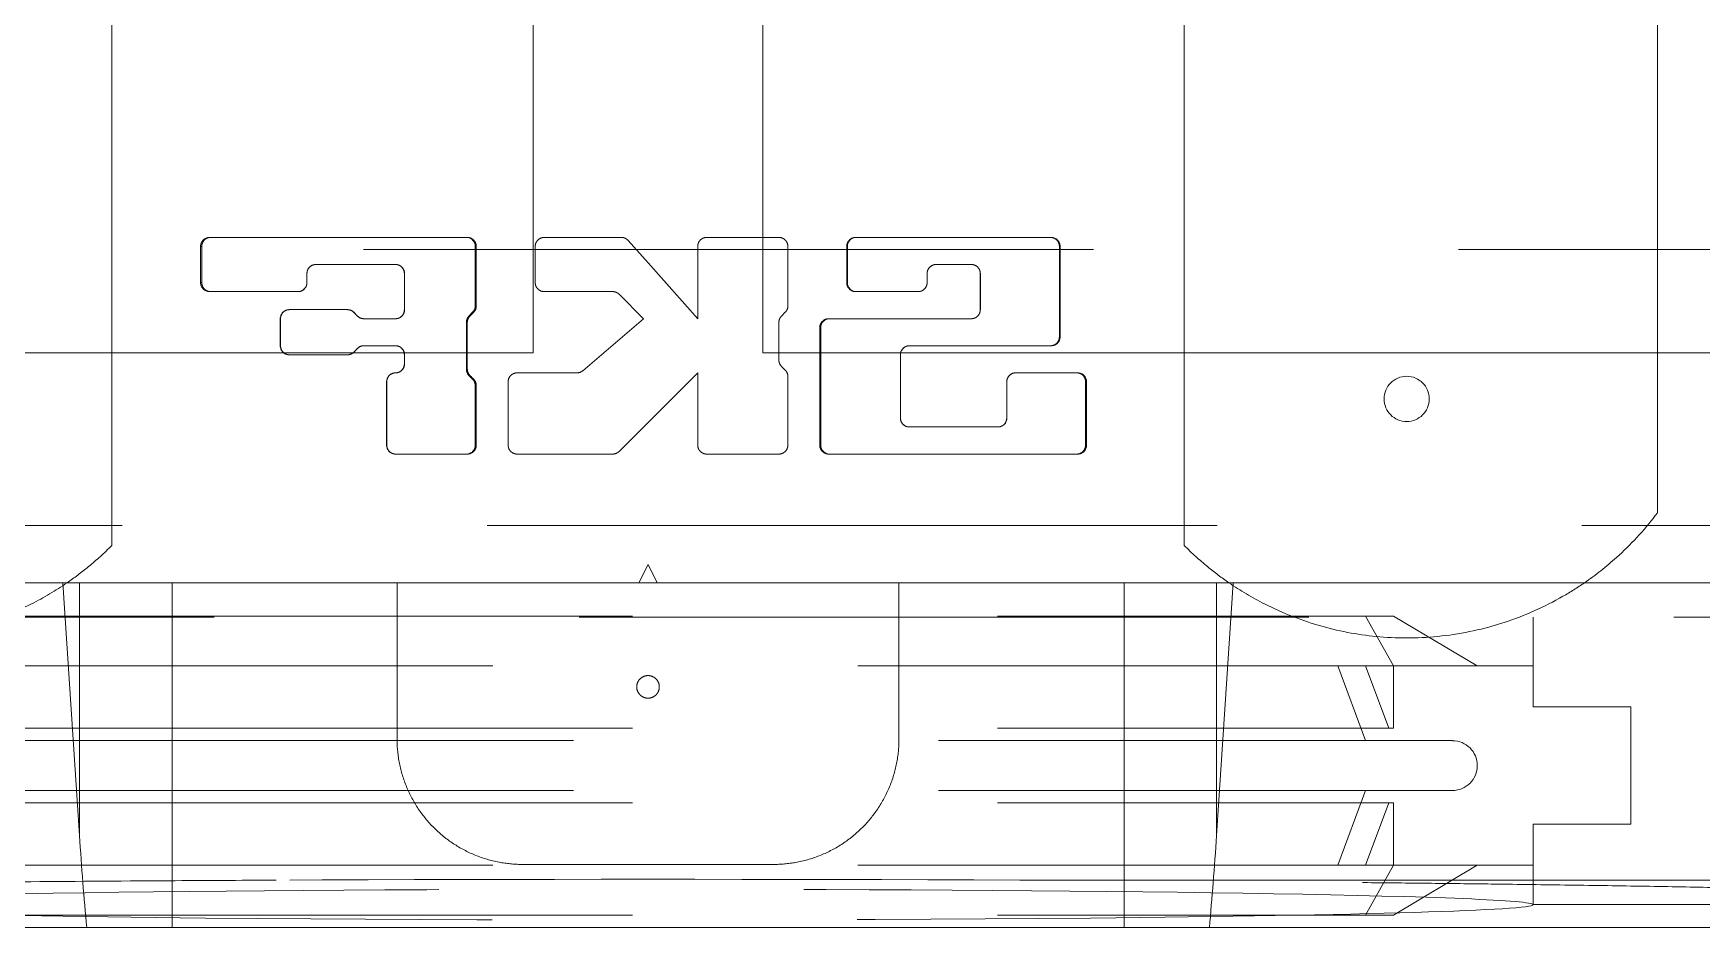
# Model space of a CAD drawing. Header units: millimetres. Extents: x -654804 to -654016, y 0 to 722.
# Drawn here: x -654501.7 to -654429.1, y 611.8 to 650.7 of the extents above; entities that cross this region are included whole.
import ezdxf

# ---------------------------------------------------------------- set-up
doc = ezdxf.new("R2010")
doc.units = ezdxf.units.MM
doc.linetypes.add('HIDDEN', pattern=[9.525, 6.35, -3.175])
for name, color, linetype, lineweight in [('Estreito visível (ISO)', 7, 'Continuous', 9), ('OCULTO', 3, 'HIDDEN', 5), ('Visível (ISO)', 7, 'Continuous', 9)]:
    doc.layers.add(name, color=color, linetype=linetype, lineweight=lineweight)

msp = doc.modelspace()

# ---------------------------------------------------------------- linework, layer by layer
at = {"layer": 'Estreito visível (ISO)'}
for p, q in [((-654499.705, 615.766), (-654499.705, 626.753)), ((-654495.68, 611.753), (-654495.68, 626.753)), ((-654454.269, 611.753), (-654454.269, 626.753)), ((-654450.244, 615.766), (-654450.244, 626.753))]:
    msp.add_line(p, q, dxfattribs=at)
at = {"layer": 'OCULTO', "ltscale": 5}
for p, q in [((-654498.298, 628.377), (-654498.298, 705.129)), ((-654451.651, 705.129), (-654451.651, 628.377)), ((-654431.058, 629.812), (-654431.058, 703.695)), ((-654494.054, 641.776), (-654494.007, 641.776)), ((-654488.272, 641.776), (-654494.007, 641.776)), ((-654482.835, 641.776), (-654488.272, 641.776)), ((-654476.132, 641.776), (-654479.489, 641.776)), ((-654474.975, 640.672), (-654475.839, 641.644)), ((-654469.282, 641.776), (-654472.423, 641.776)), ((-654461.677, 641.776), (-654465.942, 641.776)), ((-654457.462, 641.776), (-654461.677, 641.776)), ((-654457.437, 641.776), (-654457.462, 641.776)), ((-654534.975, 641.253), (-654414.975, 641.253)), ((-654494.439, 641.383), (-654494.386, 641.383)), ((-654494.439, 641.383), (-654494.439, 639.813)), ((-654494.386, 641.383), (-654494.386, 639.813)), ((-654482.491, 641.383), (-654482.444, 641.383)), ((-654482.491, 638.798), (-654482.491, 641.383)), ((-654482.444, 638.798), (-654482.444, 641.383)), ((-654479.882, 641.383), (-654479.882, 639.813)), ((-654472.815, 641.383), (-654472.815, 638.242)), ((-654468.889, 638.798), (-654468.889, 641.383)), ((-654466.332, 641.383), (-654466.332, 639.813)), ((-654466.302, 641.383), (-654466.332, 641.383)), ((-654466.302, 639.813), (-654466.302, 641.383)), ((-654457.051, 641.383), (-654457.082, 641.383)), ((-654457.082, 637.457), (-654457.082, 641.383)), ((-654457.051, 641.383), (-654457.051, 637.457)), ((-654489.814, 640.205), (-654489.811, 640.205)), ((-654489.814, 639.813), (-654489.814, 640.205)), ((-654489.811, 639.813), (-654489.811, 640.205)), ((-654489.429, 640.598), (-654489.427, 640.598)), ((-654489.427, 640.598), (-654488.272, 640.598)), ((-654488.272, 640.598), (-654485.952, 640.598)), ((-654485.574, 640.205), (-654485.564, 640.205)), ((-654485.574, 640.205), (-654485.574, 638.635)), ((-654485.564, 640.205), (-654485.564, 638.635)), ((-654472.815, 638.242), (-654474.975, 640.672)), ((-654462.833, 640.205), (-654462.835, 640.205)), ((-654462.835, 639.813), (-654462.835, 640.205)), ((-654462.833, 640.205), (-654462.833, 639.813)), ((-654462.448, 640.598), (-654461.677, 640.598)), ((-654461.677, 640.598), (-654460.907, 640.598)), ((-654460.906, 640.598), (-654460.907, 640.598)), ((-654460.522, 640.205), (-654460.522, 638.635)), ((-654460.52, 640.205), (-654460.522, 640.205)), ((-654460.52, 638.635), (-654460.52, 640.205)), ((-654494.439, 639.813), (-654494.386, 639.813)), ((-654494.054, 639.42), (-654494.007, 639.42)), ((-654494.007, 639.42), (-654490.194, 639.42)), ((-654489.814, 639.813), (-654489.811, 639.813)), ((-654479.489, 639.42), (-654476.511, 639.42)), ((-654476.234, 639.305), (-654475.171, 638.242)), ((-654466.302, 639.813), (-654466.332, 639.813)), ((-654465.942, 639.42), (-654463.222, 639.42)), ((-654463.219, 639.42), (-654463.222, 639.42)), ((-654462.833, 639.813), (-654462.835, 639.813)), ((-654490.585, 638.635), (-654490.578, 638.635)), ((-654488.272, 638.635), (-654490.578, 638.635)), ((-654488.047, 638.635), (-654488.272, 638.635)), ((-654485.574, 638.635), (-654485.564, 638.635)), ((-654482.491, 638.798), (-654482.444, 638.798)), ((-654460.52, 638.635), (-654460.522, 638.635)), ((-654490.97, 638.242), (-654490.96, 638.242)), ((-654490.97, 638.242), (-654490.97, 637.065)), ((-654490.96, 638.242), (-654490.96, 637.065)), ((-654487.774, 638.52), (-654487.774, 638.52)), ((-654487.614, 638.357), (-654487.774, 638.52)), ((-654487.614, 638.357), (-654487.614, 638.357)), ((-654487.342, 638.242), (-654487.341, 638.242)), ((-654485.952, 638.242), (-654487.341, 638.242)), ((-654482.876, 638.08), (-654482.835, 638.08)), ((-654482.876, 636.049), (-654482.876, 638.08)), ((-654482.835, 636.049), (-654482.835, 638.08)), ((-654482.763, 638.357), (-654482.604, 638.52)), ((-654482.763, 638.357), (-654482.72, 638.357)), ((-654482.604, 638.52), (-654482.558, 638.52)), ((-654475.171, 638.242), (-654477.809, 635.981)), ((-654469.282, 636.442), (-654469.282, 638.08)), ((-654469.167, 638.357), (-654469.004, 638.52)), ((-654461.677, 638.242), (-654467.114, 638.242)), ((-654460.907, 638.242), (-654461.677, 638.242)), ((-654460.906, 638.242), (-654460.907, 638.242)), ((-654467.506, 637.85), (-654467.506, 632.746)), ((-654467.458, 637.85), (-654467.506, 637.85)), ((-654467.458, 632.746), (-654467.458, 637.85)), ((-654457.051, 637.457), (-654457.082, 637.457)), ((-654490.97, 637.065), (-654490.96, 637.065)), ((-654490.585, 636.672), (-654490.578, 636.672)), ((-654490.578, 636.672), (-654488.272, 636.672)), ((-654488.272, 636.672), (-654488.047, 636.672)), ((-654487.774, 636.787), (-654487.614, 636.95)), ((-654487.774, 636.787), (-654487.774, 636.787)), ((-654487.614, 636.95), (-654487.614, 636.95)), ((-654487.342, 637.065), (-654487.341, 637.065)), ((-654487.341, 637.065), (-654485.952, 637.065)), ((-654485.574, 636.672), (-654485.564, 636.672)), ((-654485.574, 636.672), (-654485.574, 636.279)), ((-654485.564, 636.672), (-654485.564, 636.279)), ((-654463.989, 636.672), (-654463.997, 636.672)), ((-654463.997, 633.924), (-654463.997, 636.672)), ((-654463.989, 636.672), (-654463.989, 633.924)), ((-654463.609, 637.065), (-654461.677, 637.065)), ((-654461.677, 637.065), (-654457.462, 637.065)), ((-654457.437, 637.065), (-654457.462, 637.065)), ((-654485.96, 635.887), (-654485.952, 635.887)), ((-654485.574, 636.279), (-654485.564, 636.279)), ((-654482.876, 636.049), (-654482.835, 636.049)), ((-654482.763, 635.772), (-654482.72, 635.772)), ((-654482.604, 635.609), (-654482.763, 635.772)), ((-654478.064, 635.887), (-654480.667, 635.887)), ((-654474.975, 633.728), (-654472.815, 635.887)), ((-654472.815, 635.887), (-654472.815, 632.746)), ((-654469.004, 636.002), (-654469.167, 636.164)), ((-654468.889, 632.746), (-654468.889, 635.724)), ((-654456.322, 635.887), (-654458.989, 635.887)), ((-654456.281, 635.887), (-654456.322, 635.887)), ((-654486.345, 635.494), (-654486.34, 635.494)), ((-654486.345, 635.494), (-654486.345, 632.746)), ((-654486.34, 635.494), (-654486.34, 632.746)), ((-654482.604, 635.609), (-654482.558, 635.609)), ((-654482.491, 635.332), (-654482.444, 635.332)), ((-654482.491, 632.746), (-654482.491, 635.332)), ((-654482.444, 632.746), (-654482.444, 635.332)), ((-654481.06, 635.494), (-654481.06, 632.746)), ((-654459.372, 635.494), (-654459.372, 633.924)), ((-654459.364, 635.494), (-654459.372, 635.494)), ((-654459.364, 633.924), (-654459.364, 635.494)), ((-654455.942, 632.746), (-654455.942, 635.494)), ((-654455.895, 635.494), (-654455.942, 635.494)), ((-654455.895, 635.494), (-654455.895, 632.746)), ((-654476.234, 632.468), (-654474.975, 633.728)), ((-654463.989, 633.924), (-654463.997, 633.924)), ((-654461.677, 633.531), (-654463.609, 633.531)), ((-654459.755, 633.531), (-654461.677, 633.531)), ((-654459.75, 633.531), (-654459.755, 633.531)), ((-654459.364, 633.924), (-654459.372, 633.924)), ((-654486.345, 632.746), (-654486.34, 632.746)), ((-654485.96, 632.353), (-654485.952, 632.353)), ((-654485.952, 632.353), (-654482.835, 632.353)), ((-654482.491, 632.746), (-654482.444, 632.746)), ((-654480.667, 632.353), (-654476.511, 632.353)), ((-654472.423, 632.353), (-654469.282, 632.353)), ((-654467.458, 632.746), (-654467.506, 632.746)), ((-654467.114, 632.353), (-654461.677, 632.353)), ((-654461.677, 632.353), (-654456.322, 632.353)), ((-654456.281, 632.353), (-654456.322, 632.353)), ((-654455.895, 632.746), (-654455.942, 632.746)), ((-654529.6, 629.253), (-654420.35, 629.253)), ((-654525.6, 625.253), (-654424.35, 625.253)), ((-654507.403, 625.303), (-654442.546, 625.303)), ((-654443.76, 625.303), (-654442.546, 623.137)), ((-654442.546, 625.303), (-654438.903, 623.137)), ((-654436.475, 623.137), (-654436.475, 625.253)), ((-654436.475, 625.253), (-654436.475, 623.137)), ((-654513.475, 623.137), (-654436.475, 623.137)), ((-654444.975, 623.137), (-654443.76, 619.887)), ((-654443.76, 623.137), (-654442.748, 620.428)), ((-654442.546, 623.137), (-654442.546, 620.428)), ((-654436.475, 621.353), (-654436.475, 623.137)), ((-654436.475, 623.137), (-654436.475, 621.353)), ((-654436.475, 621.353), (-654432.225, 621.353)), ((-654432.225, 621.253), (-654432.225, 621.353)), ((-654432.225, 621.353), (-654432.225, 621.253)), ((-654432.225, 616.253), (-654432.225, 621.253)), ((-654432.225, 621.253), (-654432.225, 616.253)), ((-654509.963, 619.887), (-654439.986, 619.887)), ((-654507.403, 620.428), (-654442.546, 620.428)), ((-654509.963, 617.72), (-654439.986, 617.72)), ((-654444.975, 614.47), (-654443.76, 617.72)), ((-654507.403, 617.178), (-654442.546, 617.178)), ((-654443.76, 614.47), (-654442.748, 617.178)), ((-654442.546, 617.178), (-654442.546, 614.47)), ((-654436.475, 614.47), (-654436.475, 616.253)), ((-654436.475, 616.253), (-654436.475, 614.47)), ((-654432.225, 616.253), (-654436.475, 616.253)), ((-654513.475, 614.47), (-654436.475, 614.47)), ((-654480.433, 614.503), (-654469.516, 614.503)), ((-654443.76, 612.303), (-654442.546, 614.47)), ((-654442.546, 612.303), (-654438.903, 614.47)), ((-654436.475, 612.753), (-654436.475, 614.47)), ((-654436.475, 614.47), (-654436.475, 612.753)), ((-654538.194, 613.819), (-654491.146, 613.819)), ((-654458.804, 613.819), (-654411.755, 613.819)), ((-654436.475, 612.753), (-654412.218, 612.753)), ((-654411.838, 612.753), (-654436.475, 612.753)), ((-654507.403, 612.303), (-654442.546, 612.303))]:
    msp.add_line(p, q, dxfattribs=at)
msp.add_circle((-654441.975, 634.753), 0.983, dxfattribs=at)
msp.add_arc((-654439.986, 618.803), 1.083, 270, 90, dxfattribs=at)
for centre, major_axis, ratio, start_param, end_param in [((-654494.054, 641.383), (0, 0.393), 0.98179, 0, 1.570796), ((-654482.876, 641.383), (0, 0.393), 0.98179, 4.712389, 6.283185), ((-654465.917, 641.383), (0, 0.393), 0.98179, 0, 1.570796), ((-654457.437, 641.383), (0, 0.393), 0.98179, 4.712389, 6.283185), ((-654489.429, 640.205), (0, 0.393), 0.98179, 0, 1.570796), ((-654485.96, 640.205), (0, 0.393), 0.98179, 4.712389, 6.283185), ((-654462.448, 640.205), (0, 0.393), 0.98179, 0, 1.570796), ((-654460.906, 640.205), (0, 0.393), 0.98179, 4.712389, 6.283185), ((-654494.054, 639.813), (0, -0.393), 0.98179, 4.712389, 6.283185), ((-654490.2, 639.813), (0, -0.393), 0.98179, 0, 1.570796), ((-654465.917, 639.813), (0, -0.393), 0.98179, 4.712389, 6.283185), ((-654463.219, 639.813), (0, -0.393), 0.98179, 0, 1.570796), ((-654490.585, 638.242), (0, 0.393), 0.98179, 0, 1.570796), ((-654488.047, 638.242), (0, 0.393), 0.98179, 5.497787, 6.283185), ((-654485.96, 638.635), (0, -0.393), 0.98179, 0, 1.570796), ((-654482.876, 638.798), (0, 0.393), 0.98179, 3.926991, 4.712389), ((-654460.906, 638.635), (0, -0.393), 0.98179, 0, 1.570796), ((-654474.975, 639.028), (69.681, -69.681), 0.095857, 4.624075, 4.626398), ((-654487.342, 638.635), (0, -0.393), 0.98179, 5.497787, 6.283185), ((-654482.491, 638.08), (0, 0.393), 0.98179, 0.785398, 1.570796), ((-654474.975, 632.746), (69.681, 69.681), 0.095857, 1.583783, 1.586114), ((-654467.073, 637.85), (0, 0.393), 0.98179, 0, 1.570796), ((-654457.437, 637.457), (0, -0.393), 0.98179, 0, 1.570796), ((-654490.585, 637.065), (0, -0.393), 0.98179, 4.712389, 6.283185), ((-654488.047, 637.065), (0, -0.393), 0.98179, 0, 0.785398), ((-654474.975, 636.279), (69.681, 69.681), 0.095857, 1.656787, 1.65911), ((-654487.342, 636.672), (0, 0.393), 0.98179, 0, 0.785398), ((-654485.96, 636.672), (0, 0.393), 0.98179, 4.712389, 6.283185), ((-654463.604, 636.672), (0, 0.393), 0.98179, 0, 1.570796), ((-654485.96, 635.494), (0, 0.393), 0.98179, 0, 1.570796), ((-654485.96, 636.279), (0, -0.393), 0.98179, 0, 1.570796), ((-654482.491, 636.049), (0, 0.393), 0.98179, 1.570796, 2.356194), ((-654474.975, 641.383), (69.681, -69.681), 0.095857, 4.697071, 4.699402), ((-654458.979, 635.494), (0, 0.393), 0.98179, 0, 1.570796), ((-654456.281, 635.494), (0, 0.393), 0.98179, 4.712389, 6.283185), ((-654482.876, 635.332), (0, 0.393), 0.98179, 4.712389, 5.497787), ((-654463.604, 633.924), (0, -0.393), 0.98179, 4.712389, 6.283185), ((-654459.75, 633.924), (0, -0.393), 0.98179, 0, 1.570796), ((-654485.96, 632.746), (0, -0.393), 0.98179, 4.712389, 6.283185), ((-654482.876, 632.746), (0, -0.393), 0.98179, 0, 1.570796), ((-654467.073, 632.746), (0, -0.393), 0.98179, 4.712389, 6.283185), ((-654456.281, 632.746), (0, -0.393), 0.98179, 0, 1.570796), ((-654474.975, 612.753), (-38.5, 0), 0.017455, 3.142372, 6.282406), ((-654474.975, 612.756), (63.032, 0), 0.017455, 1.31134, 1.830252), ((-654474.975, 612.753), (-38.5, 0), 0.017455, 0, 3.141593)]:
    msp.add_ellipse(centre, major_axis=major_axis, ratio=ratio, start_param=start_param, end_param=end_param, dxfattribs=at)
for points, knots in [([(-654494.007, 641.776), (-654494.055, 641.776), (-654494.105, 641.766), (-654494.199, 641.726), (-654494.241, 641.695), (-654494.309, 641.626), (-654494.338, 641.582), (-654494.376, 641.485), (-654494.386, 641.432), (-654494.386, 641.383)], [-0.592652, -0.592652, -0.592652, -0.592652, -0.444186, -0.444186, -0.2957201, -0.2957201, -0.14786, -0.14786, 0, 0, 0, 0]), ([(-654482.444, 641.383), (-654482.444, 641.432), (-654482.453, 641.485), (-654482.493, 641.582), (-654482.523, 641.626), (-654482.593, 641.695), (-654482.637, 641.726), (-654482.734, 641.766), (-654482.786, 641.776), (-654482.835, 641.776)], [1.1849107, 1.1849107, 1.1849107, 1.1849107, 1.3327741, 1.3327741, 1.4806375, 1.4806375, 1.6290299, 1.6290299, 1.7774223, 1.7774223, 1.7774223, 1.7774223]), ([(-654479.489, 641.776), (-654479.539, 641.776), (-654479.591, 641.766), (-654479.688, 641.726), (-654479.732, 641.696), (-654479.802, 641.626), (-654479.832, 641.582), (-654479.872, 641.485), (-654479.882, 641.432), (-654479.882, 641.383)], [-0.5922023, -0.5922023, -0.5922023, -0.5922023, -0.4439718, -0.4439718, -0.2957414, -0.2957414, -0.1478707, -0.1478707, 0, 0, 0, 0]), ([(-654475.839, 641.644), (-654475.844, 641.65), (-654475.849, 641.655), (-654475.89, 641.696), (-654475.934, 641.726), (-654476.03, 641.766), (-654476.083, 641.776), (-654476.132, 641.776)], [1.4560867, 1.4560867, 1.4560867, 1.4560867, 1.4789251, 1.4789251, 1.6268259, 1.6268259, 1.7747266, 1.7747266, 1.7747266, 1.7747266]), ([(-654472.423, 641.776), (-654472.472, 641.776), (-654472.525, 641.766), (-654472.621, 641.726), (-654472.665, 641.696), (-654472.735, 641.626), (-654472.765, 641.582), (-654472.805, 641.485), (-654472.815, 641.432), (-654472.815, 641.383)], [-0.5917098, -0.5917098, -0.5917098, -0.5917098, -0.4437333, -0.4437333, -0.2957568, -0.2957568, -0.1478784, -0.1478784, 0, 0, 0, 0]), ([(-654468.889, 641.383), (-654468.889, 641.432), (-654468.899, 641.485), (-654468.939, 641.582), (-654468.969, 641.626), (-654469.039, 641.695), (-654469.083, 641.726), (-654469.18, 641.766), (-654469.233, 641.776), (-654469.282, 641.776)], [1.1850447, 1.1850447, 1.1850447, 1.1850447, 1.3329065, 1.3329065, 1.4807682, 1.4807682, 1.6291967, 1.6291967, 1.7776253, 1.7776253, 1.7776253, 1.7776253]), ([(-654465.942, 641.776), (-654465.991, 641.776), (-654466.043, 641.766), (-654466.139, 641.726), (-654466.183, 641.696), (-654466.253, 641.626), (-654466.283, 641.582), (-654466.322, 641.485), (-654466.332, 641.432), (-654466.332, 641.383)], [-0.5921476, -0.5921476, -0.5921476, -0.5921476, -0.4439457, -0.4439457, -0.2957439, -0.2957439, -0.147872, -0.147872, 0, 0, 0, 0]), ([(-654457.082, 641.383), (-654457.082, 641.432), (-654457.091, 641.485), (-654457.13, 641.582), (-654457.159, 641.626), (-654457.227, 641.696), (-654457.27, 641.726), (-654457.363, 641.766), (-654457.414, 641.776), (-654457.462, 641.776)], [-1.1842072, -1.1842072, -1.1842072, -1.1842072, -1.0362546, -1.0362546, -0.8883021, -0.8883021, -0.7401809, -0.7401809, -0.5920596, -0.5920596, -0.5920596, -0.5920596]), ([(-654489.811, 640.205), (-654489.811, 640.255), (-654489.801, 640.307), (-654489.762, 640.404), (-654489.732, 640.448), (-654489.664, 640.518), (-654489.621, 640.548), (-654489.527, 640.588), (-654489.475, 640.598), (-654489.427, 640.598)], [0, 0, 0, 0, 0.1478915, 0.1478915, 0.295783, 0.295783, 0.4436879, 0.4436879, 0.5915928, 0.5915928, 0.5915928, 0.5915928]), ([(-654485.952, 640.598), (-654485.903, 640.598), (-654485.851, 640.588), (-654485.756, 640.548), (-654485.712, 640.518), (-654485.643, 640.448), (-654485.613, 640.404), (-654485.574, 640.307), (-654485.564, 640.255), (-654485.564, 640.205)], [0.5916827, 0.5916827, 0.5916827, 0.5916827, 0.7396665, 0.7396665, 0.8876503, 0.8876503, 1.0355317, 1.0355317, 1.1834132, 1.1834132, 1.1834132, 1.1834132]), ([(-654462.835, 640.205), (-654462.835, 640.255), (-654462.825, 640.307), (-654462.786, 640.404), (-654462.756, 640.448), (-654462.687, 640.518), (-654462.644, 640.548), (-654462.549, 640.588), (-654462.497, 640.598), (-654462.448, 640.598)], [0, 0, 0, 0, 0.1478883, 0.1478883, 0.2957765, 0.2957765, 0.443671, 0.443671, 0.5915655, 0.5915655, 0.5915655, 0.5915655]), ([(-654460.907, 640.598), (-654460.858, 640.598), (-654460.807, 640.588), (-654460.712, 640.548), (-654460.669, 640.518), (-654460.601, 640.448), (-654460.571, 640.404), (-654460.532, 640.307), (-654460.522, 640.255), (-654460.522, 640.205)], [0.5915496, 0.5915496, 0.5915496, 0.5915496, 0.7394441, 0.7394441, 0.8873386, 0.8873386, 1.0352269, 1.0352269, 1.1831151, 1.1831151, 1.1831151, 1.1831151]), ([(-654494.386, 639.813), (-654494.386, 639.763), (-654494.376, 639.711), (-654494.338, 639.614), (-654494.309, 639.57), (-654494.241, 639.5), (-654494.199, 639.47), (-654494.105, 639.43), (-654494.055, 639.42), (-654494.007, 639.42)], [0, 0, 0, 0, 0.14786, 0.14786, 0.2957201, 0.2957201, 0.444186, 0.444186, 0.592652, 0.592652, 0.592652, 0.592652]), ([(-654490.194, 639.42), (-654490.146, 639.42), (-654490.095, 639.43), (-654490, 639.47), (-654489.957, 639.5), (-654489.889, 639.57), (-654489.86, 639.614), (-654489.82, 639.711), (-654489.811, 639.763), (-654489.811, 639.813)], [0.5916752, 0.5916752, 0.5916752, 0.5916752, 0.7396121, 0.7396121, 0.8875491, 0.8875491, 1.0354299, 1.0354299, 1.1833107, 1.1833107, 1.1833107, 1.1833107]), ([(-654479.882, 639.813), (-654479.882, 639.763), (-654479.872, 639.711), (-654479.832, 639.614), (-654479.802, 639.57), (-654479.732, 639.5), (-654479.688, 639.47), (-654479.591, 639.43), (-654479.539, 639.42), (-654479.489, 639.42)], [0, 0, 0, 0, 0.1478707, 0.1478707, 0.2957414, 0.2957414, 0.4439718, 0.4439718, 0.5922023, 0.5922023, 0.5922023, 0.5922023]), ([(-654476.511, 639.42), (-654476.462, 639.42), (-654476.409, 639.41), (-654476.313, 639.37), (-654476.269, 639.34), (-654476.234, 639.305)], [0.5916258, 0.5916258, 0.5916258, 0.5916258, 0.739541, 0.739541, 0.8874423, 0.8874423, 0.8874423, 0.8874423]), ([(-654466.332, 639.813), (-654466.332, 639.763), (-654466.322, 639.711), (-654466.283, 639.614), (-654466.253, 639.57), (-654466.183, 639.5), (-654466.139, 639.47), (-654466.043, 639.43), (-654465.991, 639.42), (-654465.942, 639.42)], [0, 0, 0, 0, 0.1479526, 0.1479526, 0.2959051, 0.2959051, 0.4440263, 0.4440263, 0.5921476, 0.5921476, 0.5921476, 0.5921476]), ([(-654463.222, 639.42), (-654463.173, 639.42), (-654463.121, 639.43), (-654463.026, 639.47), (-654462.983, 639.5), (-654462.914, 639.57), (-654462.884, 639.614), (-654462.845, 639.711), (-654462.835, 639.763), (-654462.835, 639.813)], [0.5916293, 0.5916293, 0.5916293, 0.5916293, 0.7395387, 0.7395387, 0.8874481, 0.8874481, 1.0353375, 1.0353375, 1.1832268, 1.1832268, 1.1832268, 1.1832268]), ([(-654490.578, 638.635), (-654490.626, 638.635), (-654490.677, 638.625), (-654490.771, 638.585), (-654490.814, 638.555), (-654490.882, 638.485), (-654490.912, 638.441), (-654490.951, 638.344), (-654490.96, 638.292), (-654490.96, 638.242)], [-0.5917305, -0.5917305, -0.5917305, -0.5917305, -0.4437722, -0.4437722, -0.295814, -0.295814, -0.147907, -0.147907, 0, 0, 0, 0]), ([(-654487.774, 638.52), (-654487.808, 638.555), (-654487.851, 638.585), (-654487.946, 638.625), (-654487.998, 638.635), (-654488.047, 638.635)], [1.4788518, 1.4788518, 1.4788518, 1.4788518, 1.6267379, 1.6267379, 1.774624, 1.774624, 1.774624, 1.774624]), ([(-654485.564, 638.635), (-654485.564, 638.586), (-654485.574, 638.533), (-654485.613, 638.436), (-654485.643, 638.392), (-654485.712, 638.323), (-654485.756, 638.292), (-654485.851, 638.252), (-654485.903, 638.242), (-654485.952, 638.242)], [1.1834132, 1.1834132, 1.1834132, 1.1834132, 1.3312946, 1.3312946, 1.479176, 1.479176, 1.6271598, 1.6271598, 1.7751436, 1.7751436, 1.7751436, 1.7751436]), ([(-654482.558, 638.52), (-654482.558, 638.52), (-654482.558, 638.52), (-654482.523, 638.555), (-654482.493, 638.599), (-654482.453, 638.696), (-654482.444, 638.748), (-654482.444, 638.798)], [0.8889281, 0.8889281, 0.8889281, 0.8889281, 0.8891839, 0.8891839, 1.0370473, 1.0370473, 1.1849107, 1.1849107, 1.1849107, 1.1849107]), ([(-654469.004, 638.52), (-654468.97, 638.555), (-654468.939, 638.599), (-654468.899, 638.696), (-654468.889, 638.748), (-654468.889, 638.798)], [0.8890462, 0.8890462, 0.8890462, 0.8890462, 1.0370455, 1.0370455, 1.1850447, 1.1850447, 1.1850447, 1.1850447]), ([(-654460.522, 638.635), (-654460.522, 638.586), (-654460.532, 638.533), (-654460.571, 638.436), (-654460.601, 638.392), (-654460.669, 638.322), (-654460.712, 638.292), (-654460.807, 638.252), (-654460.858, 638.242), (-654460.907, 638.242)], [1.1831151, 1.1831151, 1.1831151, 1.1831151, 1.3309997, 1.3309997, 1.4788844, 1.4788844, 1.6267825, 1.6267825, 1.7746806, 1.7746806, 1.7746806, 1.7746806]), ([(-654487.341, 638.242), (-654487.389, 638.242), (-654487.441, 638.252), (-654487.536, 638.292), (-654487.579, 638.322), (-654487.614, 638.357)], [1.7747078, 1.7747078, 1.7747078, 1.7747078, 1.9226004, 1.9226004, 2.070493, 2.070493, 2.070493, 2.070493]), ([(-654482.835, 638.08), (-654482.835, 638.129), (-654482.825, 638.182), (-654482.785, 638.278), (-654482.755, 638.323), (-654482.72, 638.357)], [0, 0, 0, 0, 0.147983, 0.147983, 0.295966, 0.295966, 0.295966, 0.295966]), ([(-654469.282, 638.08), (-654469.282, 638.129), (-654469.272, 638.182), (-654469.232, 638.278), (-654469.202, 638.322), (-654469.167, 638.357), (-654469.167, 638.357), (-654469.167, 638.357)], [0, 0, 0, 0, 0.1478526, 0.1478526, 0.2957052, 0.2957052, 0.295979, 0.295979, 0.295979, 0.295979]), ([(-654467.114, 638.242), (-654467.163, 638.242), (-654467.216, 638.233), (-654467.312, 638.192), (-654467.356, 638.162), (-654467.426, 638.092), (-654467.456, 638.048), (-654467.496, 637.952), (-654467.506, 637.899), (-654467.506, 637.85)], [-0.5925115, -0.5925115, -0.5925115, -0.5925115, -0.4441191, -0.4441191, -0.2957268, -0.2957268, -0.1478634, -0.1478634, 0, 0, 0, 0]), ([(-654457.462, 637.065), (-654457.414, 637.065), (-654457.363, 637.074), (-654457.27, 637.115), (-654457.227, 637.145), (-654457.159, 637.215), (-654457.13, 637.259), (-654457.091, 637.355), (-654457.082, 637.408), (-654457.082, 637.457)], [0.5920596, 0.5920596, 0.5920596, 0.5920596, 0.7402614, 0.7402614, 0.8884632, 0.8884632, 1.0363352, 1.0363352, 1.1842072, 1.1842072, 1.1842072, 1.1842072]), ([(-654490.96, 637.065), (-654490.96, 637.015), (-654490.951, 636.963), (-654490.912, 636.866), (-654490.882, 636.822), (-654490.814, 636.752), (-654490.771, 636.722), (-654490.677, 636.682), (-654490.626, 636.672), (-654490.578, 636.672)], [0, 0, 0, 0, 0.147907, 0.147907, 0.295814, 0.295814, 0.4437722, 0.4437722, 0.5917305, 0.5917305, 0.5917305, 0.5917305]), ([(-654488.047, 636.672), (-654487.998, 636.672), (-654487.946, 636.682), (-654487.851, 636.722), (-654487.808, 636.752), (-654487.774, 636.787)], [0.5915382, 0.5915382, 0.5915382, 0.5915382, 0.7394243, 0.7394243, 0.8873104, 0.8873104, 0.8873104, 0.8873104]), ([(-654487.614, 636.95), (-654487.579, 636.984), (-654487.536, 637.015), (-654487.441, 637.055), (-654487.389, 637.065), (-654487.341, 637.065)], [0.2957713, 0.2957713, 0.2957713, 0.2957713, 0.4436639, 0.4436639, 0.5915565, 0.5915565, 0.5915565, 0.5915565]), ([(-654485.952, 637.065), (-654485.903, 637.065), (-654485.851, 637.055), (-654485.756, 637.015), (-654485.712, 636.984), (-654485.643, 636.915), (-654485.613, 636.871), (-654485.574, 636.774), (-654485.564, 636.721), (-654485.564, 636.672)], [0.5916827, 0.5916827, 0.5916827, 0.5916827, 0.7396665, 0.7396665, 0.8876503, 0.8876503, 1.0355317, 1.0355317, 1.1834132, 1.1834132, 1.1834132, 1.1834132]), ([(-654469.167, 636.164), (-654469.167, 636.164), (-654469.167, 636.165), (-654469.202, 636.199), (-654469.232, 636.244), (-654469.272, 636.34), (-654469.282, 636.393), (-654469.282, 636.442)], [-0.295979, -0.295979, -0.295979, -0.295979, -0.2957052, -0.2957052, -0.1478526, -0.1478526, 0, 0, 0, 0]), ([(-654463.997, 636.672), (-654463.997, 636.721), (-654463.987, 636.774), (-654463.948, 636.871), (-654463.918, 636.915), (-654463.849, 636.984), (-654463.805, 637.015), (-654463.71, 637.055), (-654463.658, 637.065), (-654463.609, 637.065)], [0, 0, 0, 0, 0.1478826, 0.1478826, 0.2957652, 0.2957652, 0.4437202, 0.4437202, 0.5916752, 0.5916752, 0.5916752, 0.5916752]), ([(-654485.952, 635.887), (-654486.001, 635.887), (-654486.053, 635.877), (-654486.148, 635.837), (-654486.192, 635.807), (-654486.261, 635.737), (-654486.291, 635.693), (-654486.33, 635.596), (-654486.34, 635.544), (-654486.34, 635.494)], [-0.5916827, -0.5916827, -0.5916827, -0.5916827, -0.4437206, -0.4437206, -0.2957585, -0.2957585, -0.1478793, -0.1478793, 0, 0, 0, 0]), ([(-654485.564, 636.279), (-654485.564, 636.23), (-654485.574, 636.178), (-654485.613, 636.081), (-654485.643, 636.037), (-654485.712, 635.967), (-654485.756, 635.937), (-654485.852, 635.897), (-654485.903, 635.887), (-654485.952, 635.887)], [1.1834132, 1.1834132, 1.1834132, 1.1834132, 1.3313202, 1.3313202, 1.4792272, 1.4792272, 1.6271854, 1.6271854, 1.7751436, 1.7751436, 1.7751436, 1.7751436]), ([(-654482.72, 635.772), (-654482.755, 635.807), (-654482.785, 635.851), (-654482.825, 635.948), (-654482.835, 636), (-654482.835, 636.049)], [-0.295966, -0.295966, -0.295966, -0.295966, -0.147983, -0.147983, 0, 0, 0, 0]), ([(-654480.667, 635.887), (-654480.716, 635.887), (-654480.769, 635.877), (-654480.866, 635.837), (-654480.91, 635.807), (-654480.98, 635.737), (-654481.01, 635.693), (-654481.05, 635.596), (-654481.06, 635.544), (-654481.06, 635.494)], [-0.5925806, -0.5925806, -0.5925806, -0.5925806, -0.444152, -0.444152, -0.2957235, -0.2957235, -0.1478617, -0.1478617, 0, 0, 0, 0]), ([(-654477.809, 635.981), (-654477.839, 635.955), (-654477.875, 635.933), (-654477.962, 635.897), (-654478.015, 635.887), (-654478.064, 635.887)], [1.5092545, 1.5092545, 1.5092545, 1.5092545, 1.6274619, 1.6274619, 1.7754513, 1.7754513, 1.7754513, 1.7754513]), ([(-654468.889, 635.724), (-654468.889, 635.773), (-654468.899, 635.826), (-654468.939, 635.923), (-654468.969, 635.967), (-654469.004, 636.002), (-654469.004, 636.002), (-654469.004, 636.002)], [1.1850447, 1.1850447, 1.1850447, 1.1850447, 1.3329065, 1.3329065, 1.4807682, 1.4807682, 1.4810421, 1.4810421, 1.4810421, 1.4810421]), ([(-654458.989, 635.887), (-654459.037, 635.887), (-654459.088, 635.877), (-654459.182, 635.837), (-654459.226, 635.807), (-654459.293, 635.737), (-654459.323, 635.693), (-654459.362, 635.596), (-654459.372, 635.544), (-654459.372, 635.494)], [-0.5917393, -0.5917393, -0.5917393, -0.5917393, -0.4437728, -0.4437728, -0.2958062, -0.2958062, -0.1479031, -0.1479031, 0, 0, 0, 0]), ([(-654455.942, 635.494), (-654455.942, 635.544), (-654455.952, 635.596), (-654455.99, 635.693), (-654456.02, 635.737), (-654456.087, 635.807), (-654456.13, 635.837), (-654456.223, 635.877), (-654456.274, 635.887), (-654456.322, 635.887)], [-1.1849107, -1.1849107, -1.1849107, -1.1849107, -1.0370473, -1.0370473, -0.8891839, -0.8891839, -0.7407915, -0.7407915, -0.5923992, -0.5923992, -0.5923992, -0.5923992]), ([(-654482.444, 635.332), (-654482.444, 635.381), (-654482.453, 635.434), (-654482.493, 635.53), (-654482.524, 635.574), (-654482.558, 635.609)], [1.1849107, 1.1849107, 1.1849107, 1.1849107, 1.3329025, 1.3329025, 1.4808944, 1.4808944, 1.4808944, 1.4808944]), ([(-654463.609, 633.531), (-654463.658, 633.531), (-654463.71, 633.541), (-654463.805, 633.581), (-654463.849, 633.611), (-654463.918, 633.681), (-654463.948, 633.725), (-654463.987, 633.822), (-654463.997, 633.875), (-654463.997, 633.924)], [-0.5916752, -0.5916752, -0.5916752, -0.5916752, -0.4437202, -0.4437202, -0.2957652, -0.2957652, -0.1478826, -0.1478826, 0, 0, 0, 0]), ([(-654459.372, 633.924), (-654459.372, 633.875), (-654459.381, 633.822), (-654459.42, 633.725), (-654459.45, 633.681), (-654459.518, 633.611), (-654459.561, 633.581), (-654459.655, 633.541), (-654459.707, 633.531), (-654459.755, 633.531)], [1.1833107, 1.1833107, 1.1833107, 1.1833107, 1.3311933, 1.3311933, 1.4790758, 1.4790758, 1.6270309, 1.6270309, 1.7749859, 1.7749859, 1.7749859, 1.7749859]), ([(-654486.34, 632.746), (-654486.34, 632.697), (-654486.33, 632.644), (-654486.291, 632.547), (-654486.261, 632.503), (-654486.192, 632.434), (-654486.148, 632.403), (-654486.053, 632.363), (-654486.001, 632.353), (-654485.952, 632.353)], [0, 0, 0, 0, 0.1478793, 0.1478793, 0.2957585, 0.2957585, 0.4437206, 0.4437206, 0.5916827, 0.5916827, 0.5916827, 0.5916827]), ([(-654482.835, 632.353), (-654482.786, 632.353), (-654482.734, 632.363), (-654482.637, 632.403), (-654482.593, 632.434), (-654482.523, 632.503), (-654482.493, 632.548), (-654482.453, 632.644), (-654482.444, 632.697), (-654482.444, 632.746)], [0.5923992, 0.5923992, 0.5923992, 0.5923992, 0.7407915, 0.7407915, 0.8891839, 0.8891839, 1.0370473, 1.0370473, 1.1849107, 1.1849107, 1.1849107, 1.1849107]), ([(-654481.06, 632.746), (-654481.06, 632.697), (-654481.05, 632.644), (-654481.01, 632.548), (-654480.98, 632.503), (-654480.91, 632.434), (-654480.866, 632.403), (-654480.769, 632.363), (-654480.716, 632.353), (-654480.667, 632.353)], [0, 0, 0, 0, 0.1478617, 0.1478617, 0.2957235, 0.2957235, 0.444152, 0.444152, 0.5925806, 0.5925806, 0.5925806, 0.5925806]), ([(-654476.511, 632.353), (-654476.462, 632.353), (-654476.409, 632.363), (-654476.313, 632.403), (-654476.269, 632.434), (-654476.234, 632.468)], [0.5916258, 0.5916258, 0.5916258, 0.5916258, 0.7395341, 0.7395341, 0.8874423, 0.8874423, 0.8874423, 0.8874423]), ([(-654472.815, 632.746), (-654472.815, 632.697), (-654472.805, 632.644), (-654472.765, 632.547), (-654472.735, 632.503), (-654472.665, 632.434), (-654472.621, 632.403), (-654472.525, 632.363), (-654472.472, 632.353), (-654472.423, 632.353)], [0, 0, 0, 0, 0.1478784, 0.1478784, 0.2957568, 0.2957568, 0.4437333, 0.4437333, 0.5917098, 0.5917098, 0.5917098, 0.5917098]), ([(-654469.282, 632.353), (-654469.233, 632.353), (-654469.18, 632.363), (-654469.083, 632.403), (-654469.039, 632.434), (-654468.969, 632.503), (-654468.939, 632.548), (-654468.899, 632.644), (-654468.889, 632.697), (-654468.889, 632.746)], [0.5924641, 0.5924641, 0.5924641, 0.5924641, 0.7408926, 0.7408926, 0.8893212, 0.8893212, 1.0371829, 1.0371829, 1.1850447, 1.1850447, 1.1850447, 1.1850447]), ([(-654467.506, 632.746), (-654467.506, 632.697), (-654467.496, 632.644), (-654467.456, 632.548), (-654467.426, 632.503), (-654467.356, 632.434), (-654467.312, 632.403), (-654467.216, 632.363), (-654467.163, 632.353), (-654467.114, 632.353)], [0, 0, 0, 0, 0.1478634, 0.1478634, 0.2957268, 0.2957268, 0.4441191, 0.4441191, 0.5925115, 0.5925115, 0.5925115, 0.5925115]), ([(-654456.322, 632.353), (-654456.274, 632.353), (-654456.223, 632.363), (-654456.13, 632.403), (-654456.087, 632.434), (-654456.02, 632.503), (-654455.99, 632.548), (-654455.952, 632.644), (-654455.942, 632.697), (-654455.942, 632.746)], [0.5923992, 0.5923992, 0.5923992, 0.5923992, 0.7407915, 0.7407915, 0.8891839, 0.8891839, 1.0370473, 1.0370473, 1.1849107, 1.1849107, 1.1849107, 1.1849107]), ([(-654434.245, 626.753), (-654433.758, 627.088), (-654433.293, 627.455), (-654432.23, 628.41), (-654431.661, 629.026), (-654431.126, 629.721), (-654431.092, 629.766), (-654431.058, 629.812)], [25.583191, 25.583191, 25.583191, 25.583191, 27.502989, 27.502989, 30.241776, 30.241776, 30.430555, 30.430555, 30.430555, 30.430555]), ([(-654500.245, 626.753), (-654499.929, 626.971), (-654499.616, 627.206), (-654498.962, 627.743), (-654498.623, 628.051), (-654498.298, 628.377)], [70.462753, 70.462753, 70.462753, 70.462753, 71.634243, 71.634243, 72.967029, 72.967029, 72.967029, 72.967029]), ([(-654451.651, 628.377), (-654451.326, 628.051), (-654450.987, 627.743), (-654450.333, 627.206), (-654450.02, 626.971), (-654449.704, 626.753)], [5.456754, 5.456754, 5.456754, 5.456754, 6.78954, 6.78954, 7.961029, 7.961029, 7.961029, 7.961029]), ([(-654515.704, 626.753), (-654515.402, 626.546), (-654515.091, 626.351), (-654513.964, 625.703), (-654513.104, 625.32), (-654511.331, 624.74), (-654510.417, 624.542), (-654508.591, 624.337), (-654507.68, 624.328), (-654505.984, 624.474), (-654505.135, 624.623), (-654503.441, 625.099), (-654502.597, 625.425), (-654501.256, 626.107), (-654500.739, 626.414), (-654500.245, 626.753)], [11.729144, 11.729144, 11.729144, 11.729144, 12.929825, 12.929825, 15.97893, 15.97893, 19.028036, 19.028036, 22.077142, 22.077142, 24.919965, 24.919965, 27.762787, 27.762787, 29.6255, 29.6255, 29.6255, 29.6255]), ([(-654449.704, 626.753), (-654449.21, 626.414), (-654448.693, 626.107), (-654447.353, 625.425), (-654446.508, 625.099), (-654444.814, 624.623), (-654443.965, 624.474), (-654442.269, 624.328), (-654441.358, 624.337), (-654439.533, 624.542), (-654438.618, 624.74), (-654436.845, 625.32), (-654435.985, 625.703), (-654434.858, 626.351), (-654434.547, 626.546), (-654434.245, 626.753)], [14.01959, 14.01959, 14.01959, 14.01959, 15.882302, 15.882302, 18.725125, 18.725125, 21.567948, 21.567948, 24.617053, 24.617053, 27.666159, 27.666159, 30.715265, 30.715265, 31.915945, 31.915945, 31.915945, 31.915945]), ([(-654475.466, 622.225), (-654475.466, 622.287), (-654475.454, 622.352), (-654475.404, 622.474), (-654475.366, 622.529), (-654475.279, 622.616), (-654475.224, 622.654), (-654475.103, 622.705), (-654475.037, 622.717), (-654474.913, 622.717), (-654474.847, 622.705), (-654474.726, 622.654), (-654474.67, 622.616), (-654474.583, 622.529), (-654474.545, 622.474), (-654474.495, 622.352), (-654474.483, 622.287), (-654474.483, 622.163), (-654474.496, 622.098), (-654474.546, 621.976), (-654474.584, 621.921), (-654474.672, 621.834), (-654474.727, 621.797), (-654474.847, 621.747), (-654474.913, 621.734), (-654475.036, 621.734), (-654475.102, 621.747), (-654475.222, 621.797), (-654475.277, 621.834), (-654475.365, 621.921), (-654475.403, 621.976), (-654475.453, 622.098), (-654475.466, 622.163), (-654475.466, 622.225)], [0, 0, 0, 0, 0.18754, 0.18754, 0.37508, 0.37508, 0.560937, 0.560937, 0.746794, 0.746794, 0.932651, 0.932651, 1.118507, 1.118507, 1.306047, 1.306047, 1.493588, 1.493588, 1.681379, 1.681379, 1.86917, 1.86917, 2.053896, 2.053896, 2.238622, 2.238622, 2.423347, 2.423347, 2.608073, 2.608073, 2.795864, 2.795864, 2.983656, 2.983656, 2.983656, 2.983656]), ([(-654485.891, 619.962), (-654485.891, 619.907), (-654485.89, 619.853), (-654485.889, 619.798), (-654485.879, 619.462), (-654485.837, 619.114), (-654485.682, 618.422), (-654485.569, 618.078), (-654485.276, 617.419), (-654485.096, 617.103), (-654484.684, 616.52), (-654484.452, 616.252), (-654483.959, 615.782), (-654483.683, 615.562), (-654483.084, 615.177), (-654482.761, 615.012), (-654482.09, 614.749), (-654481.741, 614.651), (-654481.069, 614.531), (-654480.746, 614.503), (-654480.433, 614.503)], [-0.165071, -0.165071, -0.165071, -0.165071, 0, 0, 0, 1.02409, 1.02409, 2.048179, 2.048179, 3.072269, 3.072269, 4.096358, 4.096358, 5.115918, 5.115918, 6.135477, 6.135477, 7.155037, 7.155037, 8.092817, 8.092817, 8.092817, 8.092817]), ([(-654469.516, 614.503), (-654469.203, 614.503), (-654468.88, 614.531), (-654468.209, 614.651), (-654467.859, 614.749), (-654467.188, 615.012), (-654466.865, 615.177), (-654466.266, 615.562), (-654465.99, 615.782), (-654465.497, 616.252), (-654465.265, 616.52), (-654464.853, 617.103), (-654464.673, 617.419), (-654464.381, 618.078), (-654464.268, 618.422), (-654464.112, 619.114), (-654464.07, 619.462), (-654464.059, 619.853), (-654464.058, 619.907), (-654464.058, 619.962)], [8.303655, 8.303655, 8.303655, 8.303655, 9.241435, 9.241435, 10.260995, 10.260995, 11.280554, 11.280554, 12.300114, 12.300114, 13.324203, 13.324203, 14.348293, 14.348293, 15.372383, 15.372383, 16.396472, 16.396472, 16.561543, 16.561543, 16.561543, 16.561543]), ([(-654491.146, 613.819), (-654492.735, 613.812), (-654494.302, 613.804), (-654498.055, 613.781), (-654500.194, 613.765), (-654503.031, 613.741), (-654503.902, 613.734), (-654505.662, 613.717), (-654506.55, 613.708), (-654508.301, 613.69), (-654509.164, 613.68), (-654510.824, 613.661), (-654511.622, 613.651), (-654513.458, 613.627), (-654514.571, 613.612), (-654516.78, 613.579), (-654517.877, 613.562), (-654519.995, 613.526), (-654521.017, 613.507), (-654522.941, 613.469), (-654523.845, 613.45), (-654525.905, 613.404), (-654527.115, 613.374), (-654529.394, 613.31), (-654530.461, 613.277), (-654532.385, 613.208), (-654533.242, 613.173), (-654534.713, 613.103), (-654535.328, 613.067), (-654536.226, 613.006), (-654536.584, 612.977), (-654537.166, 612.916), (-654537.388, 612.885), (-654537.678, 612.823), (-654537.744, 612.792), (-654537.735, 612.759), (-654537.734, 612.756), (-654537.732, 612.753)], [15.388751, 15.388751, 15.388751, 15.388751, 19.933754, 19.933754, 26.578339, 26.578339, 29.369927, 29.369927, 32.161515, 32.161515, 34.953104, 34.953104, 37.744692, 37.744692, 41.799261, 41.799261, 45.85383, 45.85383, 49.908399, 49.908399, 53.962968, 53.962968, 59.996211, 59.996211, 66.029454, 66.029454, 72.062697, 72.062697, 78.095939, 78.095939, 82.999605, 82.999605, 87.903272, 87.903272, 92.806938, 92.806938, 93.255523, 93.255523, 93.255523, 93.255523]), ([(-654412.218, 612.753), (-654412.216, 612.756), (-654412.214, 612.759), (-654412.205, 612.792), (-654412.271, 612.823), (-654412.561, 612.885), (-654412.784, 612.916), (-654413.365, 612.977), (-654413.723, 613.006), (-654414.622, 613.067), (-654415.236, 613.103), (-654416.707, 613.173), (-654417.564, 613.208), (-654419.488, 613.277), (-654420.556, 613.31), (-654422.834, 613.374), (-654424.045, 613.404), (-654426.105, 613.45), (-654427.008, 613.469), (-654428.933, 613.507), (-654429.954, 613.526), (-654432.072, 613.562), (-654433.169, 613.579), (-654435.378, 613.612), (-654436.492, 613.627), (-654438.327, 613.651), (-654439.125, 613.661), (-654440.785, 613.68), (-654441.648, 613.69), (-654443.399, 613.708), (-654444.287, 613.717), (-654446.047, 613.734), (-654446.918, 613.741), (-654449.755, 613.765), (-654451.894, 613.781), (-654455.647, 613.804), (-654457.214, 613.812), (-654458.804, 613.819)], [548.487003, 548.487003, 548.487003, 548.487003, 548.935588, 548.935588, 553.839254, 553.839254, 558.74292, 558.74292, 563.646586, 563.646586, 569.679829, 569.679829, 575.713072, 575.713072, 581.746314, 581.746314, 587.779557, 587.779557, 591.834126, 591.834126, 595.888695, 595.888695, 599.943264, 599.943264, 603.997833, 603.997833, 606.789422, 606.789422, 609.58101, 609.58101, 612.372598, 612.372598, 615.164187, 615.164187, 621.808771, 621.808771, 626.353774, 626.353774, 626.353774, 626.353774])]:
    msp.add_open_spline(points, degree=3, knots=knots, dxfattribs=at)
for points in [[(-654485.891, 626.753), (-654485.891, 623.325), (-654485.891, 619.962)], [(-654464.058, 619.962), (-654464.058, 623.325), (-654464.058, 626.753)]]:
    msp.add_rational_spline(points, [1, 1.00004380172, 1], degree=2, dxfattribs=at)
at = {"layer": 'Visível (ISO)'}
for p, q in [((-654479.975, 659.253), (-654479.975, 636.753)), ((-654469.975, 636.753), (-654469.975, 659.253)), ((-654479.975, 636.753), (-654551.475, 636.753)), ((-654398.475, 636.753), (-654469.975, 636.753)), ((-654475.375, 626.753), (-654474.975, 627.553)), ((-654474.975, 627.553), (-654474.575, 626.753)), ((-654602.475, 626.753), (-654475.375, 626.753)), ((-654499.705, 615.766), (-654500.425, 626.753)), ((-654474.575, 626.753), (-654475.375, 626.753)), ((-654474.575, 626.753), (-654347.475, 626.753)), ((-654449.524, 626.753), (-654450.244, 615.766)), ((-654537.32, 611.753), (-654499.39, 611.753)), ((-654495.68, 611.753), (-654499.39, 611.753)), ((-654454.269, 611.753), (-654495.68, 611.753)), ((-654450.559, 611.753), (-654454.269, 611.753)), ((-654450.559, 611.753), (-654412.629, 611.753))]:
    msp.add_line(p, q, dxfattribs=at)
for centre, start_param, end_param in [((-654495.68, 629.119), 5.148721, 5.294275), ((-654454.269, 629.119), 0.988911, 1.134464)]:
    msp.add_ellipse(centre, major_axis=(0, -31.596), ratio=0.140541, start_param=start_param, end_param=end_param, dxfattribs=at)

doc.saveas('drawing.dxf')
